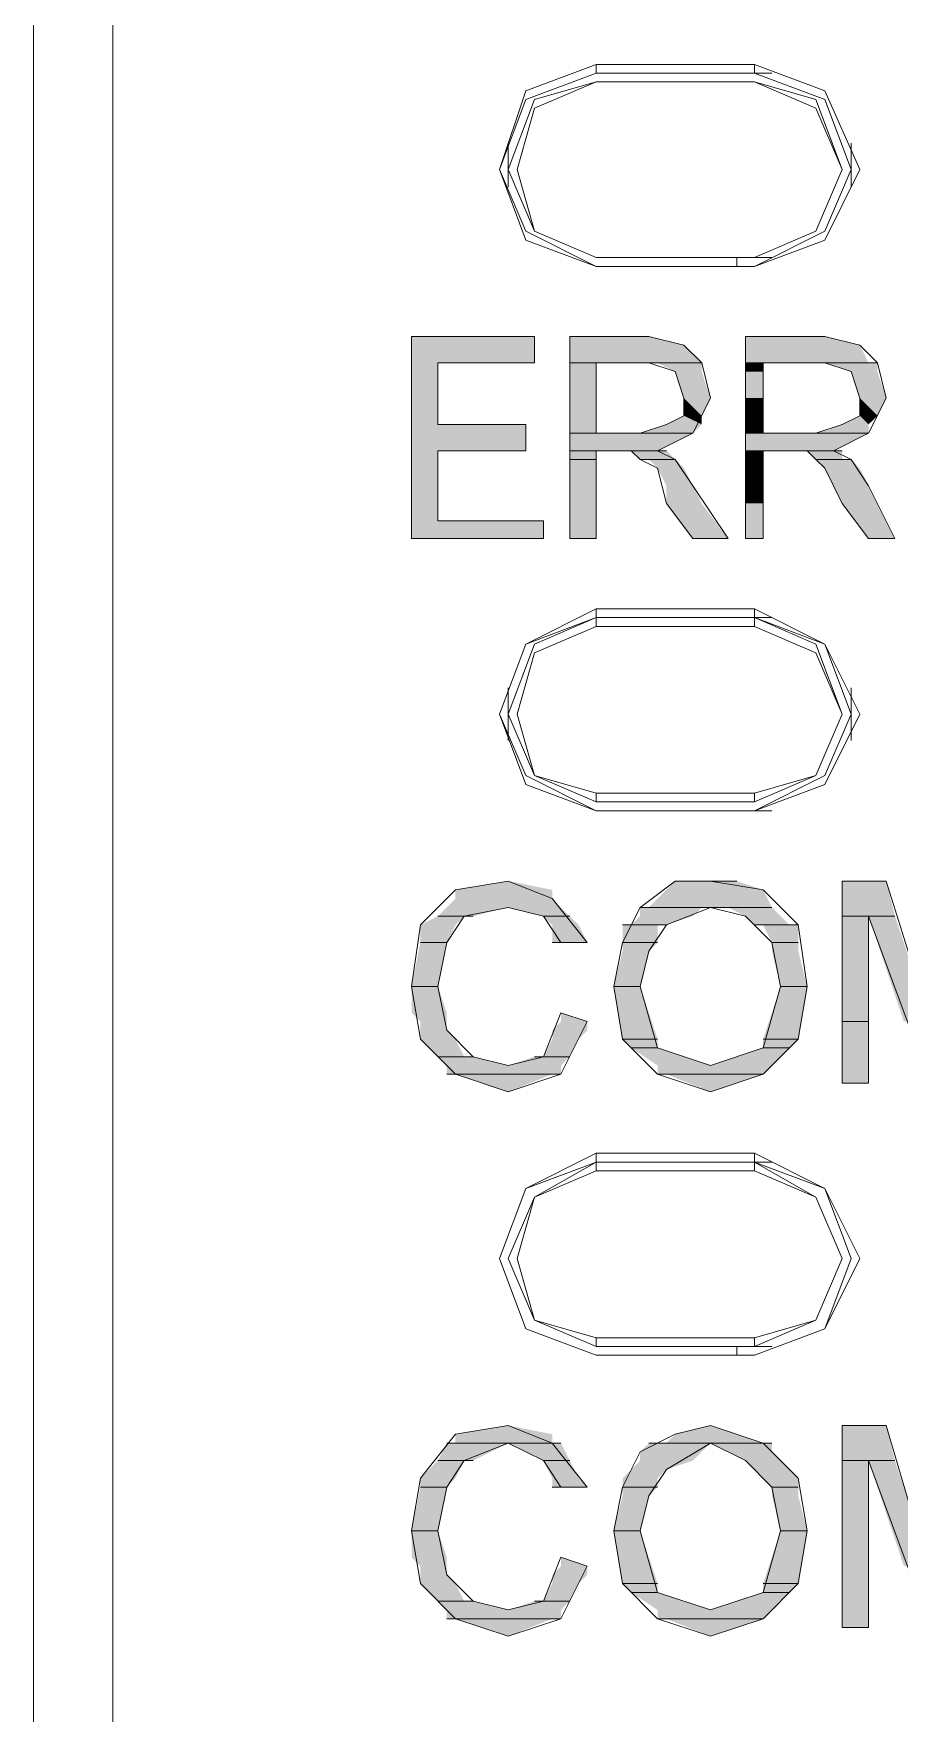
# Model space of a CAD drawing. Header units: millimetres. Extents: x -11 to 1219, y 0 to 1751.
# Drawn here: x 160.48 to 166.06, y 942.46 to 953.3 of the extents above; entities that cross this region are included whole.
import ezdxf

# ---------------------------------------------------------------- set-up
doc = ezdxf.new("R2010")
doc.units = ezdxf.units.MM
doc.header["$LTSCALE"] = 10
doc.layers.add('_MULTI_WIRE', color=9, linetype='CONTINUOUS')
doc.layers.add('PDF_Geometry', color=7, linetype='CONTINUOUS', true_color=0x151d1f)
doc.layers.add('PDF_Solid Fills', color=7, linetype='CONTINUOUS', true_color=0x070809)
doc.layers.get('_MULTI_WIRE').off()

# ---------------------------------------------------------------- blocks, each defined once
blk = doc.blocks.new('DVP-28SWS211R')
at = {"layer": 'PDF_Geometry', "color": 7, "lineweight": 9, "true_color": 0xffffff}
for p, q in [((0, 0), (0, -90.359)), ((-0.51, -0.453), (-0.51, -89.906)), ((2.663, -11.784), (3.116, -11.614)), ((3.116, -11.67), (2.663, -11.84)), ((3.116, -11.614), (3.116, -11.67)), ((3.116, -11.614), (4.136, -11.614)), ((4.136, -11.67), (3.116, -11.67)), ((4.022, -11.67), (4.022, -11.67)), ((4.249, -11.67), (4.022, -11.67)), ((4.136, -11.614), (4.136, -11.67)), ((4.589, -11.784), (4.136, -11.614)), ((4.136, -11.67), (4.589, -11.84)), ((2.493, -12.293), (2.663, -11.784)), ((2.719, -11.897), (3.116, -11.727)), ((3.116, -11.727), (2.719, -11.84)), ((3.116, -11.727), (3.116, -11.727)), ((3.116, -11.727), (4.136, -11.727)), ((4.136, -11.727), (3.116, -11.727)), ((4.136, -11.727), (4.136, -11.727)), ((4.136, -11.727), (4.532, -11.897)), ((4.532, -11.84), (4.136, -11.727)), ((4.815, -12.293), (4.589, -11.784)), ((2.663, -11.84), (2.493, -12.293)), ((2.719, -11.84), (2.549, -12.293)), ((2.606, -12.293), (2.719, -11.897)), ((4.702, -12.293), (4.532, -11.84)), ((4.532, -11.897), (4.702, -12.293)), ((4.589, -11.84), (4.759, -12.293)), ((2.549, -12.407), (2.549, -12.123)), ((4.759, -12.123), (4.759, -12.407)), ((2.663, -12.747), (2.493, -12.293)), ((2.493, -12.293), (2.663, -12.69)), ((2.549, -12.293), (2.719, -12.69)), ((2.719, -12.69), (2.606, -12.293)), ((4.702, -12.293), (4.532, -12.69)), ((4.532, -12.69), (4.702, -12.293)), ((4.759, -12.293), (4.589, -12.69)), ((4.589, -12.747), (4.815, -12.293)), ((2.663, -12.69), (3.116, -12.917)), ((3.116, -12.917), (2.663, -12.747)), ((3.116, -12.86), (2.719, -12.69)), ((2.719, -12.69), (3.116, -12.86)), ((4.589, -12.69), (4.136, -12.917)), ((4.532, -12.69), (4.136, -12.86)), ((4.136, -12.86), (4.532, -12.69)), ((4.136, -12.917), (4.589, -12.747)), ((3.116, -12.86), (3.116, -12.86)), ((4.136, -12.86), (3.116, -12.86)), ((3.116, -12.86), (4.136, -12.86)), ((4.022, -12.917), (4.022, -12.86)), ((4.249, -12.86), (4.022, -12.86)), ((4.136, -12.86), (4.136, -12.86)), ((3.116, -12.917), (3.116, -12.917)), ((4.136, -12.917), (3.116, -12.917)), ((3.116, -12.917), (4.136, -12.917)), ((4.136, -12.917), (4.136, -12.917)), ((1.926, -13.37), (2.719, -13.37)), ((2.719, -13.37), (1.926, -13.37)), ((2.719, -13.37), (1.926, -13.37)), ((1.926, -13.37), (1.926, -14.673)), ((2.719, -13.54), (2.719, -13.37)), ((2.946, -13.37), (3.456, -13.37)), ((3.456, -13.37), (2.946, -13.37)), ((3.456, -13.37), (2.946, -13.37)), ((2.946, -13.37), (2.946, -14.673)), ((3.682, -13.426), (3.456, -13.37)), ((3.796, -13.54), (3.682, -13.426)), ((4.079, -13.37), (4.589, -13.37)), ((4.589, -13.37), (4.079, -13.37)), ((4.589, -13.37), (4.079, -13.37)), ((4.079, -13.37), (4.079, -14.673)), ((4.815, -13.426), (4.589, -13.37)), ((4.929, -13.54), (4.815, -13.426)), ((2.096, -13.54), (2.719, -13.54)), ((2.719, -13.54), (2.096, -13.54)), ((2.096, -13.936), (2.096, -13.54)), ((2.096, -13.54), (2.719, -13.54)), ((2.946, -13.54), (3.116, -13.54)), ((3.116, -13.54), (2.946, -13.54)), ((2.946, -13.54), (3.116, -13.54)), ((3.116, -13.54), (2.946, -13.54)), ((3.116, -13.54), (3.456, -13.54)), ((3.456, -13.54), (3.116, -13.54)), ((3.116, -13.54), (3.456, -13.54)), ((3.116, -13.993), (3.116, -13.54)), ((3.456, -13.54), (3.796, -13.54)), ((3.796, -13.54), (3.456, -13.54)), ((3.456, -13.54), (3.796, -13.54)), ((3.796, -13.54), (3.456, -13.54)), ((3.456, -13.54), (3.626, -13.596)), ((3.852, -13.766), (3.796, -13.54)), ((4.079, -13.54), (4.192, -13.54)), ((4.192, -13.54), (4.079, -13.54)), ((4.079, -13.54), (4.192, -13.54)), ((4.192, -13.54), (4.079, -13.54)), ((4.192, -13.54), (4.589, -13.54)), ((4.589, -13.54), (4.192, -13.54)), ((4.192, -13.54), (4.589, -13.54)), ((4.192, -13.993), (4.192, -13.54)), ((4.589, -13.54), (4.929, -13.54)), ((4.929, -13.54), (4.589, -13.54)), ((4.589, -13.54), (4.929, -13.54)), ((4.929, -13.54), (4.589, -13.54)), ((4.589, -13.54), (4.759, -13.596)), ((4.985, -13.766), (4.929, -13.54)), ((3.626, -13.596), (3.682, -13.766)), ((4.759, -13.596), (4.815, -13.766)), ((3.682, -13.766), (3.682, -13.88)), ((3.739, -13.993), (3.852, -13.766)), ((4.815, -13.766), (4.815, -13.88)), ((4.872, -13.993), (4.985, -13.766)), ((2.096, -13.936), (2.663, -13.936)), ((2.663, -13.936), (2.096, -13.936)), ((2.663, -13.936), (2.096, -13.936)), ((2.663, -14.106), (2.663, -13.936)), ((3.569, -13.936), (3.399, -13.993)), ((3.682, -13.88), (3.569, -13.936)), ((4.702, -13.936), (4.532, -13.993)), ((4.815, -13.88), (4.702, -13.936)), ((2.946, -13.993), (3.739, -13.993)), ((3.739, -13.993), (2.946, -13.993)), ((2.946, -13.993), (3.739, -13.993)), ((3.739, -13.993), (2.946, -13.993)), ((3.116, -13.993), (3.399, -13.993)), ((3.399, -13.993), (3.116, -13.993)), ((3.399, -13.993), (3.116, -13.993)), ((3.512, -14.106), (3.739, -13.993)), ((4.079, -13.993), (4.872, -13.993)), ((4.872, -13.993), (4.079, -13.993)), ((4.079, -13.993), (4.872, -13.993)), ((4.872, -13.993), (4.079, -13.993)), ((4.192, -13.993), (4.532, -13.993)), ((4.532, -13.993), (4.192, -13.993)), ((4.532, -13.993), (4.192, -13.993)), ((4.645, -14.106), (4.872, -13.993)), ((2.096, -14.106), (2.663, -14.106)), ((2.663, -14.106), (2.096, -14.106)), ((2.096, -14.559), (2.096, -14.106)), ((2.096, -14.106), (2.663, -14.106)), ((2.946, -14.106), (3.569, -14.106)), ((3.569, -14.106), (2.946, -14.106)), ((2.946, -14.106), (3.569, -14.106)), ((3.569, -14.106), (2.946, -14.106)), ((2.946, -14.106), (3.116, -14.106)), ((3.116, -14.106), (2.946, -14.106)), ((2.946, -14.106), (3.116, -14.106)), ((3.116, -14.106), (2.946, -14.106)), ((2.946, -14.163), (3.116, -14.163)), ((3.116, -14.163), (2.946, -14.163)), ((2.946, -14.163), (3.116, -14.163)), ((3.116, -14.163), (2.946, -14.163)), ((3.116, -14.106), (3.286, -14.106)), ((3.286, -14.106), (3.116, -14.106)), ((3.116, -14.673), (3.116, -14.106)), ((3.116, -14.106), (3.286, -14.106)), ((3.286, -14.106), (3.569, -14.106)), ((3.569, -14.106), (3.286, -14.106)), ((3.286, -14.106), (3.569, -14.106)), ((3.569, -14.106), (3.286, -14.106)), ((3.286, -14.106), (3.342, -14.106)), ((3.342, -14.106), (3.399, -14.163)), ((3.399, -14.163), (3.626, -14.163)), ((3.626, -14.163), (3.399, -14.163)), ((3.399, -14.163), (3.626, -14.163)), ((3.626, -14.163), (3.399, -14.163)), ((3.399, -14.163), (3.512, -14.219)), ((3.626, -14.163), (3.512, -14.106)), ((3.739, -14.333), (3.626, -14.163)), ((4.079, -14.106), (4.645, -14.106)), ((4.645, -14.106), (4.079, -14.106)), ((4.079, -14.106), (4.645, -14.106)), ((4.645, -14.106), (4.079, -14.106)), ((4.079, -14.106), (4.192, -14.106)), ((4.192, -14.106), (4.079, -14.106)), ((4.079, -14.106), (4.192, -14.106)), ((4.192, -14.106), (4.079, -14.106)), ((4.079, -14.163), (4.192, -14.163)), ((4.192, -14.163), (4.079, -14.163)), ((4.079, -14.163), (4.192, -14.163)), ((4.192, -14.163), (4.079, -14.163)), ((4.192, -14.106), (4.362, -14.106)), ((4.362, -14.106), (4.192, -14.106)), ((4.192, -14.673), (4.192, -14.106)), ((4.192, -14.106), (4.362, -14.106)), ((4.362, -14.106), (4.702, -14.106)), ((4.702, -14.106), (4.362, -14.106)), ((4.362, -14.106), (4.702, -14.106)), ((4.702, -14.106), (4.362, -14.106)), ((4.362, -14.106), (4.475, -14.106)), ((4.475, -14.106), (4.532, -14.163)), ((4.532, -14.163), (4.759, -14.163)), ((4.759, -14.163), (4.532, -14.163)), ((4.532, -14.163), (4.759, -14.163)), ((4.759, -14.163), (4.532, -14.163)), ((4.532, -14.163), (4.589, -14.219)), ((4.759, -14.163), (4.645, -14.106)), ((4.872, -14.333), (4.759, -14.163)), ((3.512, -14.219), (3.569, -14.446)), ((4.589, -14.219), (4.702, -14.446)), ((3.966, -14.673), (3.739, -14.333)), ((5.042, -14.673), (4.872, -14.333)), ((3.569, -14.446), (3.739, -14.673)), ((4.702, -14.446), (4.872, -14.673)), ((2.096, -14.559), (2.776, -14.559)), ((2.776, -14.559), (2.096, -14.559)), ((2.776, -14.559), (2.096, -14.559)), ((2.776, -14.673), (2.776, -14.559)), ((1.926, -14.673), (2.776, -14.673)), ((2.776, -14.673), (1.926, -14.673)), ((1.926, -14.673), (2.776, -14.673)), ((2.946, -14.673), (3.116, -14.673)), ((3.116, -14.673), (2.946, -14.673)), ((2.946, -14.673), (3.116, -14.673)), ((3.739, -14.673), (3.966, -14.673)), ((3.966, -14.673), (3.739, -14.673)), ((3.739, -14.673), (3.966, -14.673)), ((4.079, -14.673), (4.192, -14.673)), ((4.192, -14.673), (4.079, -14.673)), ((4.079, -14.673), (4.192, -14.673)), ((4.872, -14.673), (5.042, -14.673)), ((5.042, -14.673), (4.872, -14.673)), ((4.872, -14.673), (5.042, -14.673)), ((2.663, -15.353), (3.116, -15.126)), ((3.116, -15.126), (3.116, -15.183)), ((3.116, -15.126), (4.136, -15.126)), ((4.136, -15.126), (4.136, -15.183)), ((4.589, -15.353), (4.136, -15.126)), ((2.663, -15.353), (3.116, -15.183)), ((3.116, -15.183), (2.719, -15.353)), ((3.116, -15.239), (2.719, -15.409)), ((3.116, -15.183), (3.116, -15.239)), ((4.136, -15.183), (3.116, -15.183)), ((3.116, -15.183), (4.136, -15.183)), ((4.136, -15.239), (3.116, -15.239)), ((4.022, -15.183), (4.022, -15.183)), ((4.249, -15.183), (4.022, -15.183)), ((4.136, -15.183), (4.136, -15.239)), ((4.136, -15.183), (4.532, -15.353)), ((4.136, -15.183), (4.589, -15.353)), ((4.532, -15.409), (4.136, -15.239)), ((2.493, -15.806), (2.663, -15.353)), ((2.493, -15.806), (2.663, -15.353)), ((2.719, -15.353), (2.549, -15.806)), ((4.532, -15.353), (4.702, -15.806)), ((4.589, -15.353), (4.759, -15.806)), ((4.815, -15.806), (4.589, -15.353)), ((2.719, -15.409), (2.606, -15.806)), ((4.702, -15.806), (4.532, -15.409)), ((2.549, -15.976), (2.549, -15.636)), ((4.759, -15.636), (4.759, -15.976)), ((2.663, -16.202), (2.493, -15.806)), ((2.663, -16.259), (2.493, -15.806)), ((2.549, -15.806), (2.719, -16.202)), ((2.606, -15.806), (2.719, -16.202)), ((4.702, -15.806), (4.532, -16.202)), ((4.532, -16.202), (4.702, -15.806)), ((4.759, -15.806), (4.589, -16.202)), ((4.589, -16.259), (4.815, -15.806)), ((3.116, -16.429), (2.663, -16.202)), ((2.719, -16.202), (3.116, -16.372)), ((2.719, -16.202), (3.116, -16.316)), ((4.532, -16.202), (4.136, -16.372)), ((4.589, -16.202), (4.136, -16.429)), ((4.136, -16.316), (4.532, -16.202)), ((3.116, -16.429), (2.663, -16.259)), ((3.116, -16.372), (3.116, -16.316)), ((3.116, -16.316), (4.136, -16.316)), ((4.136, -16.429), (4.589, -16.259)), ((4.136, -16.372), (4.136, -16.316)), ((4.136, -16.372), (3.116, -16.372)), ((3.116, -16.429), (3.116, -16.429)), ((4.136, -16.429), (3.116, -16.429)), ((3.116, -16.429), (4.136, -16.429)), ((4.022, -16.429), (4.022, -16.429)), ((4.249, -16.429), (4.022, -16.429)), ((4.136, -16.429), (4.136, -16.429)), ((2.549, -16.882), (2.209, -16.939)), ((2.833, -16.995), (2.549, -16.882)), ((3.626, -16.882), (3.399, -17.052)), ((3.852, -16.882), (3.626, -16.882)), ((3.626, -16.882), (4.022, -16.882)), ((3.852, -16.882), (3.626, -16.882)), ((4.022, -16.882), (3.852, -16.882)), ((4.192, -16.939), (3.852, -16.882)), ((4.702, -16.882), (4.985, -16.882)), ((4.985, -16.882), (4.702, -16.882)), ((4.985, -16.882), (4.702, -16.882)), ((4.702, -16.882), (4.702, -18.185)), ((5.269, -17.789), (4.985, -16.882)), ((2.209, -16.939), (1.983, -17.165)), ((3.059, -17.279), (2.833, -16.995)), ((4.419, -17.165), (4.192, -16.939)), ((2.096, -17.109), (2.266, -17.109)), ((2.266, -17.109), (2.096, -17.109)), ((2.096, -17.109), (2.323, -17.109)), ((2.266, -17.109), (2.096, -17.109)), ((2.153, -17.279), (2.266, -17.109)), ((2.266, -17.109), (2.549, -17.052)), ((2.323, -17.109), (2.266, -17.109)), ((2.549, -17.052), (2.776, -17.109)), ((2.776, -17.109), (2.946, -17.109)), ((2.946, -17.109), (2.776, -17.109)), ((2.776, -17.109), (2.946, -17.109)), ((2.946, -17.109), (2.776, -17.109)), ((2.776, -17.109), (2.889, -17.279)), ((3.399, -17.052), (3.286, -17.279)), ((3.456, -17.052), (3.399, -17.052)), ((3.399, -17.052), (3.796, -17.052)), ((3.796, -17.052), (3.456, -17.052)), ((3.456, -17.052), (3.852, -17.052)), ((3.796, -17.052), (3.456, -17.052)), ((3.569, -17.165), (3.852, -17.052)), ((3.852, -17.052), (3.796, -17.052)), ((3.852, -17.052), (4.249, -17.052)), ((4.249, -17.052), (3.852, -17.052)), ((3.852, -17.052), (4.249, -17.052)), ((4.249, -17.052), (3.852, -17.052)), ((3.852, -17.052), (4.079, -17.109)), ((4.079, -17.109), (4.249, -17.279)), ((4.702, -17.109), (4.872, -17.109)), ((4.872, -17.109), (4.702, -17.109)), ((4.702, -17.109), (4.872, -17.109)), ((4.872, -17.109), (4.702, -17.109)), ((4.872, -17.109), (5.042, -17.109)), ((5.042, -17.109), (4.872, -17.109)), ((4.872, -17.109), (5.042, -17.109)), ((5.042, -17.109), (4.872, -17.109)), ((4.872, -18.185), (4.872, -17.109)), ((4.872, -17.109), (5.269, -18.185)), ((1.983, -17.165), (1.926, -17.562)), ((3.342, -17.165), (3.286, -17.165)), ((3.286, -17.165), (3.512, -17.165)), ((3.512, -17.165), (3.342, -17.165)), ((3.342, -17.165), (3.569, -17.165)), ((3.512, -17.165), (3.342, -17.165)), ((3.456, -17.335), (3.569, -17.165)), ((3.569, -17.165), (3.512, -17.165)), ((4.136, -17.165), (4.419, -17.165)), ((4.419, -17.165), (4.136, -17.165)), ((4.136, -17.165), (4.419, -17.165)), ((4.419, -17.165), (4.136, -17.165)), ((4.475, -17.562), (4.419, -17.165)), ((1.983, -17.279), (2.153, -17.279)), ((2.153, -17.279), (1.983, -17.279)), ((1.983, -17.279), (2.153, -17.279)), ((2.153, -17.279), (1.983, -17.279)), ((1.983, -17.279), (2.153, -17.279)), ((2.153, -17.279), (1.983, -17.279)), ((1.983, -17.279), (2.153, -17.279)), ((2.153, -17.279), (1.983, -17.279)), ((2.096, -17.562), (2.153, -17.279)), ((2.833, -17.279), (2.889, -17.279)), ((2.889, -17.279), (2.833, -17.279)), ((2.833, -17.279), (3.059, -17.279)), ((2.889, -17.279), (2.833, -17.279)), ((3.059, -17.279), (2.889, -17.279)), ((2.889, -17.279), (2.889, -17.279)), ((2.889, -17.279), (2.889, -17.279)), ((2.889, -17.279), (3.059, -17.279)), ((3.286, -17.279), (3.229, -17.562)), ((3.286, -17.279), (3.512, -17.279)), ((3.512, -17.279), (3.286, -17.279)), ((3.286, -17.279), (3.512, -17.279)), ((3.512, -17.279), (3.286, -17.279)), ((3.399, -17.562), (3.456, -17.335)), ((4.249, -17.279), (4.419, -17.279)), ((4.419, -17.279), (4.249, -17.279)), ((4.249, -17.279), (4.419, -17.279)), ((4.419, -17.279), (4.249, -17.279)), ((4.249, -17.279), (4.305, -17.562)), ((1.926, -17.562), (2.096, -17.562)), ((2.096, -17.562), (1.926, -17.562)), ((1.926, -17.562), (2.096, -17.562)), ((2.096, -17.562), (1.926, -17.562)), ((1.926, -17.562), (1.983, -17.902)), ((2.153, -17.845), (2.096, -17.562)), ((3.229, -17.562), (3.399, -17.562)), ((3.399, -17.562), (3.229, -17.562)), ((3.229, -17.562), (3.399, -17.562)), ((3.399, -17.562), (3.229, -17.562)), ((3.229, -17.562), (3.399, -17.562)), ((3.399, -17.562), (3.229, -17.562)), ((3.229, -17.562), (3.399, -17.562)), ((3.399, -17.562), (3.229, -17.562)), ((3.229, -17.562), (3.399, -17.562)), ((3.399, -17.562), (3.229, -17.562)), ((3.229, -17.562), (3.399, -17.562)), ((3.399, -17.562), (3.229, -17.562)), ((3.229, -17.562), (3.286, -17.902)), ((3.512, -17.958), (3.399, -17.562)), ((4.305, -17.562), (4.192, -17.958)), ((4.305, -17.562), (4.475, -17.562)), ((4.475, -17.562), (4.305, -17.562)), ((4.305, -17.562), (4.475, -17.562)), ((4.475, -17.562), (4.305, -17.562)), ((4.305, -17.562), (4.475, -17.562)), ((4.475, -17.562), (4.305, -17.562)), ((4.305, -17.562), (4.475, -17.562)), ((4.475, -17.562), (4.305, -17.562)), ((4.305, -17.562), (4.475, -17.562)), ((4.475, -17.562), (4.305, -17.562)), ((4.305, -17.562), (4.475, -17.562)), ((4.475, -17.562), (4.305, -17.562)), ((4.419, -17.902), (4.475, -17.562)), ((2.889, -17.732), (2.776, -18.015)), ((3.059, -17.789), (2.889, -17.732)), ((2.323, -18.015), (2.153, -17.845)), ((2.889, -18.128), (3.059, -17.789)), ((4.702, -17.789), (4.872, -17.789)), ((4.872, -17.789), (4.702, -17.789)), ((4.702, -17.789), (4.872, -17.789)), ((4.872, -17.789), (4.702, -17.789)), ((1.983, -17.902), (2.209, -18.128)), ((3.286, -17.902), (3.512, -17.902)), ((3.512, -17.902), (3.286, -17.902)), ((3.286, -17.902), (3.512, -17.902)), ((3.512, -17.902), (3.286, -17.902)), ((3.286, -17.902), (3.512, -18.128)), ((3.342, -17.958), (3.512, -17.958)), ((3.512, -17.958), (3.342, -17.958)), ((3.342, -17.958), (3.512, -17.958)), ((3.512, -17.958), (3.342, -17.958)), ((3.852, -18.072), (3.512, -17.958)), ((4.192, -17.958), (3.852, -18.072)), ((4.192, -17.902), (4.419, -17.902)), ((4.419, -17.902), (4.192, -17.902)), ((4.192, -17.902), (4.419, -17.902)), ((4.419, -17.902), (4.192, -17.902)), ((4.192, -18.128), (4.419, -17.902)), ((4.192, -17.958), (4.362, -17.958)), ((4.362, -17.958), (4.192, -17.958)), ((4.192, -17.958), (4.362, -17.958)), ((4.362, -17.958), (4.192, -17.958)), ((2.096, -18.015), (2.323, -18.015)), ((2.323, -18.015), (2.096, -18.015)), ((2.096, -18.015), (2.323, -18.015)), ((2.323, -18.015), (2.096, -18.015)), ((2.549, -18.072), (2.323, -18.015)), ((2.776, -18.015), (2.549, -18.072)), ((2.776, -18.015), (2.719, -18.015)), ((2.719, -18.015), (2.946, -18.015)), ((2.946, -18.015), (2.776, -18.015)), ((2.776, -18.015), (2.946, -18.015)), ((2.946, -18.015), (2.776, -18.015)), ((2.153, -18.128), (2.833, -18.128)), ((2.833, -18.128), (2.153, -18.128)), ((2.153, -18.128), (2.889, -18.128)), ((2.833, -18.128), (2.153, -18.128)), ((2.209, -18.128), (2.549, -18.242)), ((2.549, -18.242), (2.889, -18.128)), ((2.889, -18.128), (2.833, -18.128)), ((3.512, -18.128), (4.192, -18.128)), ((4.192, -18.128), (3.512, -18.128)), ((3.512, -18.128), (4.192, -18.128)), ((4.192, -18.128), (3.512, -18.128)), ((3.512, -18.128), (3.852, -18.242)), ((3.852, -18.242), (4.192, -18.128)), ((4.702, -18.185), (4.872, -18.185)), ((4.872, -18.185), (4.702, -18.185)), ((4.702, -18.185), (4.872, -18.185)), ((2.663, -18.865), (3.116, -18.638)), ((2.663, -18.865), (3.116, -18.695)), ((3.116, -18.695), (2.719, -18.922)), ((3.116, -18.638), (3.116, -18.695)), ((3.116, -18.638), (4.136, -18.638)), ((3.116, -18.695), (3.116, -18.752)), ((4.136, -18.695), (3.116, -18.695)), ((3.116, -18.695), (4.136, -18.695)), ((4.022, -18.695), (4.022, -18.695)), ((4.249, -18.695), (4.022, -18.695)), ((4.136, -18.638), (4.136, -18.695)), ((4.589, -18.865), (4.136, -18.638)), ((4.136, -18.695), (4.136, -18.752)), ((4.136, -18.695), (4.532, -18.922)), ((4.136, -18.695), (4.589, -18.865)), ((3.116, -18.752), (2.719, -18.922)), ((4.136, -18.752), (3.116, -18.752)), ((4.532, -18.922), (4.136, -18.752)), ((2.493, -19.318), (2.663, -18.865)), ((2.493, -19.318), (2.663, -18.865)), ((2.719, -18.922), (2.549, -19.318)), ((2.719, -18.922), (2.606, -19.318)), ((4.532, -18.922), (4.702, -19.318)), ((4.702, -19.318), (4.532, -18.922)), ((4.589, -18.865), (4.759, -19.318)), ((4.815, -19.318), (4.589, -18.865)), ((2.663, -19.771), (2.493, -19.318)), ((2.663, -19.771), (2.493, -19.318)), ((2.549, -19.318), (2.719, -19.715)), ((2.606, -19.318), (2.719, -19.715)), ((4.702, -19.318), (4.532, -19.715)), ((4.532, -19.715), (4.702, -19.318)), ((4.759, -19.318), (4.589, -19.771)), ((4.589, -19.771), (4.815, -19.318)), ((2.719, -19.715), (3.116, -19.885)), ((2.719, -19.715), (3.116, -19.828)), ((4.532, -19.715), (4.136, -19.885)), ((4.136, -19.828), (4.532, -19.715)), ((3.116, -19.941), (2.663, -19.771)), ((3.116, -19.941), (2.663, -19.771)), ((3.116, -19.885), (3.116, -19.828)), ((3.116, -19.828), (4.136, -19.828)), ((4.589, -19.771), (4.136, -19.941)), ((4.136, -19.941), (4.589, -19.771)), ((4.136, -19.885), (4.136, -19.828)), ((4.136, -19.885), (3.116, -19.885)), ((4.022, -19.941), (4.022, -19.885)), ((4.022, -19.885), (4.249, -19.885)), ((3.116, -19.941), (3.116, -19.941)), ((4.136, -19.941), (3.116, -19.941)), ((3.116, -19.941), (4.136, -19.941)), ((4.136, -19.941), (4.136, -19.941)), ((2.209, -20.451), (1.983, -20.734)), ((2.549, -20.394), (2.209, -20.451)), ((2.833, -20.508), (2.549, -20.394)), ((3.626, -20.451), (3.399, -20.564)), ((3.852, -20.394), (3.626, -20.451)), ((4.192, -20.508), (3.852, -20.394)), ((4.702, -20.394), (4.985, -20.394)), ((4.985, -20.394), (4.702, -20.394)), ((4.985, -20.394), (4.702, -20.394)), ((4.702, -20.394), (4.702, -21.697)), ((5.269, -21.358), (4.985, -20.394)), ((2.209, -20.508), (2.153, -20.508)), ((2.153, -20.508), (2.889, -20.508)), ((2.889, -20.508), (2.209, -20.508)), ((2.209, -20.508), (2.889, -20.508)), ((2.889, -20.508), (2.209, -20.508)), ((2.266, -20.621), (2.549, -20.508)), ((2.549, -20.508), (2.776, -20.621)), ((3.059, -20.791), (2.833, -20.508)), ((3.399, -20.564), (3.286, -20.791)), ((3.569, -20.508), (3.456, -20.508)), ((3.456, -20.508), (4.249, -20.508)), ((4.249, -20.508), (3.569, -20.508)), ((3.569, -20.508), (4.249, -20.508)), ((4.249, -20.508), (3.569, -20.508)), ((3.569, -20.678), (3.852, -20.508)), ((3.852, -20.508), (4.079, -20.621)), ((4.419, -20.734), (4.192, -20.508)), ((2.096, -20.621), (2.266, -20.621)), ((2.266, -20.621), (2.096, -20.621)), ((2.096, -20.621), (2.323, -20.621)), ((2.266, -20.621), (2.096, -20.621)), ((2.153, -20.791), (2.266, -20.621)), ((2.323, -20.621), (2.266, -20.621)), ((2.776, -20.621), (2.946, -20.621)), ((2.946, -20.621), (2.776, -20.621)), ((2.776, -20.621), (2.946, -20.621)), ((2.946, -20.621), (2.776, -20.621)), ((2.776, -20.621), (2.889, -20.791)), ((3.456, -20.848), (3.569, -20.678)), ((4.079, -20.621), (4.249, -20.791)), ((4.702, -20.621), (4.872, -20.621)), ((4.872, -20.621), (4.702, -20.621)), ((4.702, -20.621), (4.872, -20.621)), ((4.872, -20.621), (4.702, -20.621)), ((4.872, -20.621), (5.042, -20.621)), ((5.042, -20.621), (4.872, -20.621)), ((4.872, -20.621), (5.042, -20.621)), ((5.042, -20.621), (4.872, -20.621)), ((4.872, -21.697), (4.872, -20.621)), ((4.872, -20.621), (5.269, -21.697)), ((1.983, -20.734), (1.926, -21.074)), ((1.983, -20.791), (2.153, -20.791)), ((2.153, -20.791), (1.983, -20.791)), ((1.983, -20.791), (2.153, -20.791)), ((2.153, -20.791), (1.983, -20.791)), ((1.983, -20.791), (2.153, -20.791)), ((2.153, -20.791), (1.983, -20.791)), ((1.983, -20.791), (2.153, -20.791)), ((2.153, -20.791), (1.983, -20.791)), ((2.096, -21.074), (2.153, -20.791)), ((2.833, -20.791), (2.889, -20.791)), ((2.889, -20.791), (2.833, -20.791)), ((2.833, -20.791), (3.059, -20.791)), ((2.889, -20.791), (2.833, -20.791)), ((3.059, -20.791), (2.889, -20.791)), ((2.889, -20.791), (2.889, -20.791)), ((2.889, -20.791), (2.889, -20.791)), ((2.889, -20.791), (3.059, -20.791)), ((3.286, -20.791), (3.229, -21.074)), ((3.286, -20.791), (3.512, -20.791)), ((3.512, -20.791), (3.286, -20.791)), ((3.286, -20.791), (3.512, -20.791)), ((3.512, -20.791), (3.286, -20.791)), ((4.249, -20.791), (4.419, -20.791)), ((4.419, -20.791), (4.249, -20.791)), ((4.249, -20.791), (4.419, -20.791)), ((4.419, -20.791), (4.249, -20.791)), ((4.249, -20.791), (4.305, -21.074)), ((4.475, -21.074), (4.419, -20.734)), ((3.399, -21.074), (3.456, -20.848)), ((1.926, -21.074), (2.096, -21.074)), ((2.096, -21.074), (1.926, -21.074)), ((1.926, -21.074), (2.096, -21.074)), ((2.096, -21.074), (1.926, -21.074)), ((1.926, -21.074), (1.983, -21.414)), ((2.153, -21.358), (2.096, -21.074)), ((3.229, -21.074), (3.399, -21.074)), ((3.399, -21.074), (3.229, -21.074)), ((3.229, -21.074), (3.399, -21.074)), ((3.399, -21.074), (3.229, -21.074)), ((3.229, -21.074), (3.399, -21.074)), ((3.399, -21.074), (3.229, -21.074)), ((3.229, -21.074), (3.399, -21.074)), ((3.399, -21.074), (3.229, -21.074)), ((3.229, -21.074), (3.399, -21.074)), ((3.399, -21.074), (3.229, -21.074)), ((3.229, -21.074), (3.399, -21.074)), ((3.399, -21.074), (3.229, -21.074)), ((3.229, -21.074), (3.286, -21.414)), ((3.512, -21.471), (3.399, -21.074)), ((4.305, -21.074), (4.192, -21.471)), ((4.305, -21.074), (4.475, -21.074)), ((4.475, -21.074), (4.305, -21.074)), ((4.305, -21.074), (4.475, -21.074)), ((4.475, -21.074), (4.305, -21.074)), ((4.305, -21.074), (4.475, -21.074)), ((4.475, -21.074), (4.305, -21.074)), ((4.305, -21.074), (4.475, -21.074)), ((4.475, -21.074), (4.305, -21.074)), ((4.305, -21.074), (4.475, -21.074)), ((4.475, -21.074), (4.305, -21.074)), ((4.305, -21.074), (4.475, -21.074)), ((4.475, -21.074), (4.305, -21.074)), ((4.419, -21.414), (4.475, -21.074)), ((2.889, -21.244), (2.776, -21.528)), ((3.059, -21.301), (2.889, -21.244)), ((2.889, -21.641), (3.059, -21.301)), ((1.983, -21.414), (2.209, -21.641)), ((2.323, -21.528), (2.153, -21.358)), ((3.286, -21.414), (3.512, -21.414)), ((3.512, -21.414), (3.286, -21.414)), ((3.286, -21.414), (3.512, -21.414)), ((3.512, -21.414), (3.286, -21.414)), ((3.286, -21.414), (3.512, -21.641)), ((4.192, -21.414), (4.419, -21.414)), ((4.419, -21.414), (4.192, -21.414)), ((4.192, -21.414), (4.419, -21.414)), ((4.419, -21.414), (4.192, -21.414)), ((4.192, -21.641), (4.419, -21.414)), ((2.096, -21.528), (2.323, -21.528)), ((2.323, -21.528), (2.096, -21.528)), ((2.096, -21.528), (2.323, -21.528)), ((2.323, -21.528), (2.096, -21.528)), ((2.549, -21.584), (2.323, -21.528)), ((2.776, -21.528), (2.549, -21.584)), ((2.776, -21.528), (2.719, -21.528)), ((2.719, -21.528), (2.946, -21.528)), ((2.946, -21.528), (2.776, -21.528)), ((2.776, -21.528), (2.946, -21.528)), ((2.946, -21.528), (2.776, -21.528)), ((3.342, -21.471), (3.512, -21.471)), ((3.512, -21.471), (3.342, -21.471)), ((3.342, -21.471), (3.512, -21.471)), ((3.512, -21.471), (3.342, -21.471)), ((3.852, -21.584), (3.512, -21.471)), ((4.192, -21.471), (3.852, -21.584)), ((4.192, -21.471), (4.362, -21.471)), ((4.362, -21.471), (4.192, -21.471)), ((4.192, -21.471), (4.362, -21.471)), ((4.362, -21.471), (4.192, -21.471)), ((2.153, -21.641), (2.833, -21.641)), ((2.833, -21.641), (2.153, -21.641)), ((2.153, -21.641), (2.889, -21.641)), ((2.833, -21.641), (2.153, -21.641)), ((2.209, -21.641), (2.549, -21.754)), ((2.549, -21.754), (2.889, -21.641)), ((2.889, -21.641), (2.833, -21.641)), ((3.512, -21.641), (4.192, -21.641)), ((4.192, -21.641), (3.512, -21.641)), ((3.512, -21.641), (4.192, -21.641)), ((4.192, -21.641), (3.512, -21.641)), ((3.512, -21.641), (3.852, -21.754)), ((3.852, -21.754), (4.192, -21.641)), ((4.702, -21.697), (4.872, -21.697)), ((4.872, -21.697), (4.702, -21.697)), ((4.702, -21.697), (4.872, -21.697))]:
    blk.add_line(p, q, dxfattribs=at)
at = {"layer": 'PDF_Solid Fills', "color": 7, "lineweight": 9, "true_color": 0xffffff, "transparency": 33554559}
for points in [[(1.926, -13.37), (1.926, -13.54), (2.719, -13.54)], [(1.926, -13.37), (2.719, -13.37), (2.719, -13.54)], [(2.946, -13.37), (2.946, -13.426), (3.682, -13.426)], [(2.946, -13.37), (3.456, -13.37), (3.682, -13.426)], [(2.946, -13.426), (2.946, -13.54), (3.796, -13.54)], [(2.946, -13.426), (3.682, -13.426), (3.796, -13.54)], [(4.079, -13.37), (4.079, -13.426), (4.815, -13.426)], [(4.079, -13.37), (4.589, -13.37), (4.815, -13.426)], [(4.079, -13.426), (4.079, -13.54), (4.872, -13.54)], [(4.079, -13.426), (4.815, -13.426), (4.872, -13.54)], [(1.926, -13.54), (1.926, -13.936), (2.096, -13.936)], [(1.926, -13.54), (2.096, -13.54), (2.096, -13.936)], [(2.946, -13.54), (2.946, -13.596), (3.116, -13.596)], [(2.946, -13.54), (3.116, -13.54), (3.116, -13.596)], [(3.512, -13.54), (3.626, -13.596), (3.796, -13.596)], [(3.512, -13.54), (3.796, -13.54), (3.796, -13.596)], [(4.079, -13.54), (4.079, -13.596), (4.192, -13.596)], [(4.079, -13.54), (4.192, -13.54), (4.192, -13.596)], [(4.589, -13.54), (4.759, -13.596), (4.929, -13.596)], [(4.589, -13.54), (4.929, -13.54), (4.929, -13.596)], [(2.946, -13.596), (2.946, -13.766), (3.116, -13.766)], [(2.946, -13.596), (3.116, -13.596), (3.116, -13.766)], [(3.626, -13.596), (3.682, -13.766), (3.852, -13.766)], [(3.626, -13.596), (3.796, -13.596), (3.852, -13.766)], [(4.079, -13.596), (4.079, -13.766), (4.192, -13.766)], [(4.079, -13.596), (4.192, -13.596), (4.192, -13.766)], [(4.759, -13.596), (4.815, -13.766), (4.985, -13.766)], [(4.759, -13.596), (4.929, -13.596), (4.985, -13.766)], [(2.946, -13.766), (2.946, -13.88), (3.116, -13.88)], [(2.946, -13.766), (3.116, -13.766), (3.116, -13.88)], [(3.682, -13.766), (3.682, -13.88), (3.796, -13.88)], [(3.682, -13.766), (3.852, -13.766), (3.796, -13.88)], [(4.079, -13.766), (4.079, -13.88), (4.192, -13.88)], [(4.079, -13.766), (4.192, -13.766), (4.192, -13.88)], [(4.815, -13.766), (4.815, -13.88), (4.929, -13.88)], [(4.815, -13.766), (4.985, -13.766), (4.929, -13.88)], [(1.926, -13.936), (1.926, -14.106), (2.663, -14.106)], [(1.926, -13.936), (2.663, -13.936), (2.663, -14.106)], [(2.946, -13.88), (2.946, -13.936), (3.116, -13.936)], [(2.946, -13.88), (3.116, -13.88), (3.116, -13.936)], [(2.946, -13.936), (2.946, -13.993), (3.116, -13.993)], [(2.946, -13.936), (3.116, -13.936), (3.116, -13.993)], [(3.569, -13.936), (3.399, -13.993), (3.739, -13.993)], [(3.682, -13.88), (3.569, -13.936), (3.796, -13.936)], [(3.569, -13.936), (3.796, -13.936), (3.739, -13.993)], [(3.682, -13.88), (3.796, -13.88), (3.796, -13.936)], [(4.079, -13.88), (4.079, -13.936), (4.192, -13.936)], [(4.079, -13.88), (4.192, -13.88), (4.192, -13.936)], [(4.079, -13.936), (4.079, -13.993), (4.192, -13.993)], [(4.079, -13.936), (4.192, -13.936), (4.192, -13.993)], [(4.702, -13.936), (4.532, -13.993), (4.872, -13.993)], [(4.815, -13.88), (4.702, -13.936), (4.872, -13.936)], [(4.702, -13.936), (4.872, -13.936), (4.872, -13.993)], [(4.815, -13.88), (4.929, -13.88), (4.872, -13.936)], [(2.946, -13.993), (2.946, -14.106), (3.512, -14.106)], [(2.946, -13.993), (3.739, -13.993), (3.512, -14.106)], [(4.079, -13.993), (4.079, -14.106), (4.645, -14.106)], [(4.079, -13.993), (4.872, -13.993), (4.645, -14.106)], [(1.926, -14.106), (1.926, -14.559), (2.096, -14.559)], [(1.926, -14.106), (2.096, -14.106), (2.096, -14.559)], [(2.946, -14.106), (2.946, -14.163), (3.116, -14.163)], [(2.946, -14.106), (3.116, -14.106), (3.116, -14.163)], [(2.946, -14.163), (2.946, -14.219), (3.116, -14.219)], [(2.946, -14.163), (3.116, -14.163), (3.116, -14.219)], [(3.342, -14.106), (3.399, -14.163), (3.626, -14.163)], [(3.342, -14.106), (3.569, -14.106), (3.626, -14.163)], [(3.456, -14.163), (3.512, -14.219), (3.682, -14.219)], [(3.456, -14.163), (3.626, -14.163), (3.682, -14.219)], [(4.079, -14.106), (4.079, -14.163), (4.192, -14.163)], [(4.079, -14.106), (4.192, -14.106), (4.192, -14.163)], [(4.079, -14.163), (4.079, -14.219), (4.192, -14.219)], [(4.079, -14.163), (4.192, -14.163), (4.192, -14.219)], [(4.475, -14.106), (4.532, -14.163), (4.702, -14.163)], [(4.475, -14.106), (4.702, -14.106), (4.702, -14.163)], [(4.532, -14.163), (4.589, -14.219), (4.815, -14.219)], [(4.532, -14.163), (4.759, -14.163), (4.815, -14.219)], [(2.946, -14.22), (2.946, -14.333), (3.116, -14.333)], [(2.946, -14.22), (3.116, -14.22), (3.116, -14.333)], [(3.512, -14.22), (3.569, -14.333), (3.739, -14.333)], [(3.512, -14.22), (3.682, -14.22), (3.739, -14.333)], [(4.079, -14.22), (4.079, -14.333), (4.192, -14.333)], [(4.079, -14.22), (4.192, -14.22), (4.192, -14.333)], [(4.589, -14.22), (4.645, -14.333), (4.872, -14.333)], [(4.589, -14.22), (4.815, -14.22), (4.872, -14.333)], [(2.946, -14.333), (2.946, -14.446), (3.116, -14.446)], [(2.946, -14.333), (3.116, -14.333), (3.116, -14.446)], [(3.569, -14.333), (3.569, -14.446), (3.796, -14.446)], [(3.569, -14.333), (3.739, -14.333), (3.796, -14.446)], [(4.079, -14.333), (4.079, -14.446), (4.192, -14.446)], [(4.079, -14.333), (4.192, -14.333), (4.192, -14.446)], [(4.645, -14.333), (4.702, -14.446), (4.929, -14.446)], [(4.645, -14.333), (4.872, -14.333), (4.929, -14.446)], [(2.946, -14.446), (2.946, -14.673), (3.116, -14.673)], [(2.946, -14.446), (3.116, -14.446), (3.116, -14.673)], [(3.569, -14.446), (3.739, -14.673), (3.966, -14.673)], [(3.569, -14.446), (3.796, -14.446), (3.966, -14.673)], [(4.079, -14.446), (4.079, -14.673), (4.192, -14.673)], [(4.079, -14.446), (4.192, -14.446), (4.192, -14.673)], [(4.702, -14.446), (4.872, -14.673), (5.042, -14.673)], [(4.702, -14.446), (4.929, -14.446), (5.042, -14.673)], [(1.926, -14.559), (1.926, -14.673), (2.776, -14.673)], [(1.926, -14.559), (2.776, -14.559), (2.776, -14.673)], [(2.549, -16.882), (2.209, -16.939), (2.833, -16.939)], [(3.626, -16.882), (3.569, -16.939), (4.192, -16.939)], [(3.626, -16.882), (4.022, -16.882), (4.192, -16.939)], [(4.702, -16.882), (4.702, -17.109), (5.042, -17.109)], [(4.702, -16.882), (4.985, -16.882), (5.042, -17.109)], [(2.209, -16.995), (2.153, -17.052), (2.889, -17.052)], [(2.209, -16.939), (2.209, -16.995), (2.833, -16.995)], [(2.209, -16.939), (2.833, -16.939), (2.833, -16.995)], [(2.209, -16.995), (2.833, -16.995), (2.889, -17.052)], [(3.569, -16.939), (3.456, -17.052), (4.249, -17.052)], [(3.569, -16.939), (4.192, -16.939), (4.249, -17.052)], [(2.096, -17.109), (1.983, -17.165), (2.209, -17.165)], [(2.153, -17.052), (2.096, -17.109), (2.323, -17.109)], [(2.096, -17.109), (2.266, -17.109), (2.209, -17.165)], [(2.153, -17.052), (2.549, -17.052), (2.323, -17.109)], [(2.549, -17.052), (2.776, -17.109), (2.946, -17.109)], [(2.549, -17.052), (2.889, -17.052), (2.946, -17.109)], [(2.776, -17.109), (2.833, -17.165), (3.003, -17.165)], [(2.776, -17.109), (2.946, -17.109), (3.003, -17.165)], [(3.399, -17.109), (3.342, -17.165), (3.569, -17.165)], [(3.399, -17.052), (3.399, -17.109), (3.739, -17.109)], [(3.399, -17.052), (3.796, -17.052), (3.739, -17.109)], [(3.399, -17.109), (3.739, -17.109), (3.569, -17.165)], [(3.966, -17.052), (4.079, -17.109), (4.305, -17.109)], [(3.966, -17.052), (4.249, -17.052), (4.305, -17.109)], [(4.079, -17.109), (4.136, -17.165), (4.362, -17.165)], [(4.079, -17.109), (4.305, -17.109), (4.362, -17.165)], [(4.702, -17.109), (4.702, -17.788), (4.872, -17.788)], [(4.702, -17.109), (4.872, -17.109), (4.872, -17.788)], [(4.872, -17.109), (5.099, -17.788), (5.269, -17.788)], [(4.872, -17.109), (5.042, -17.109), (5.269, -17.788)], [(1.983, -17.165), (1.983, -17.279), (2.153, -17.279)], [(1.983, -17.165), (2.209, -17.165), (2.153, -17.279)], [(2.833, -17.165), (2.833, -17.279), (3.059, -17.279)], [(2.833, -17.165), (3.003, -17.165), (3.059, -17.279)], [(3.286, -17.165), (3.286, -17.279), (3.512, -17.279)], [(3.286, -17.165), (3.512, -17.165), (3.512, -17.279)], [(4.192, -17.165), (4.249, -17.279), (4.419, -17.279)], [(4.192, -17.165), (4.419, -17.165), (4.419, -17.279)], [(1.983, -17.279), (1.926, -17.562), (2.096, -17.562)], [(1.983, -17.279), (2.153, -17.279), (2.096, -17.562)], [(3.286, -17.335), (3.229, -17.562), (3.399, -17.562)], [(3.286, -17.279), (3.286, -17.335), (3.456, -17.335)], [(3.286, -17.279), (3.512, -17.279), (3.456, -17.335)], [(3.286, -17.335), (3.456, -17.335), (3.399, -17.562)], [(4.249, -17.279), (4.249, -17.335), (4.419, -17.335)], [(4.249, -17.279), (4.419, -17.279), (4.419, -17.335)], [(4.249, -17.335), (4.305, -17.562), (4.475, -17.562)], [(4.249, -17.335), (4.419, -17.335), (4.475, -17.562)], [(1.926, -17.562), (1.926, -17.732), (2.153, -17.732)], [(1.926, -17.562), (2.096, -17.562), (2.153, -17.732)], [(3.229, -17.562), (3.286, -17.902), (3.512, -17.902)], [(3.229, -17.562), (3.399, -17.562), (3.512, -17.902)], [(4.305, -17.562), (4.192, -17.902), (4.419, -17.902)], [(4.305, -17.562), (4.475, -17.562), (4.419, -17.902)], [(1.926, -17.732), (1.983, -17.789), (2.153, -17.789)], [(1.926, -17.732), (2.153, -17.732), (2.153, -17.789)], [(2.889, -17.732), (2.889, -17.789), (3.059, -17.789)], [(1.983, -17.789), (1.983, -17.845), (2.153, -17.845)], [(1.983, -17.789), (2.153, -17.789), (2.153, -17.845)], [(1.983, -17.845), (1.983, -17.902), (2.209, -17.902)], [(1.983, -17.845), (2.153, -17.845), (2.209, -17.902)], [(2.889, -17.789), (2.833, -17.845), (3.059, -17.845)], [(2.833, -17.845), (2.833, -17.902), (3.003, -17.902)], [(2.833, -17.845), (3.059, -17.845), (3.003, -17.902)], [(2.889, -17.789), (3.059, -17.789), (3.059, -17.845)], [(4.702, -17.789), (4.702, -17.902), (4.872, -17.902)], [(4.702, -17.789), (4.872, -17.789), (4.872, -17.902)], [(1.983, -17.902), (2.096, -18.015), (2.266, -18.015)], [(1.983, -17.902), (2.209, -17.902), (2.266, -18.015)], [(2.833, -17.902), (2.776, -18.015), (2.946, -18.015)], [(2.833, -17.902), (3.003, -17.902), (2.946, -18.015)], [(3.286, -17.902), (3.342, -17.958), (3.512, -17.958)], [(3.286, -17.902), (3.512, -17.902), (3.512, -17.958)], [(3.342, -17.958), (3.512, -18.072), (3.852, -18.072)], [(3.342, -17.958), (3.512, -17.958), (3.852, -18.072)], [(4.192, -17.958), (3.852, -18.072), (4.249, -18.072)], [(4.192, -17.902), (4.192, -17.958), (4.362, -17.958)], [(4.192, -17.902), (4.419, -17.902), (4.362, -17.958)], [(4.192, -17.958), (4.362, -17.958), (4.249, -18.072)], [(4.702, -17.902), (4.702, -18.015), (4.872, -18.015)], [(4.702, -17.902), (4.872, -17.902), (4.872, -18.015)], [(2.096, -18.015), (2.153, -18.072), (2.549, -18.072)], [(2.096, -18.015), (2.323, -18.015), (2.549, -18.072)], [(2.153, -18.072), (2.153, -18.128), (2.889, -18.128)], [(2.153, -18.072), (2.889, -18.072), (2.889, -18.128)], [(2.719, -18.015), (2.549, -18.072), (2.889, -18.072)], [(2.719, -18.015), (2.946, -18.015), (2.889, -18.072)], [(3.512, -18.072), (3.512, -18.128), (4.192, -18.128)], [(3.512, -18.072), (4.249, -18.072), (4.192, -18.128)], [(4.702, -18.015), (4.702, -18.185), (4.872, -18.185)], [(4.702, -18.015), (4.872, -18.015), (4.872, -18.185)], [(2.209, -18.128), (2.833, -18.128), (2.549, -18.242)], [(3.569, -18.128), (4.192, -18.128), (3.852, -18.242)], [(2.549, -20.394), (2.209, -20.451), (2.833, -20.451)], [(2.209, -20.451), (2.209, -20.508), (2.833, -20.508)], [(2.209, -20.451), (2.833, -20.451), (2.833, -20.508)], [(3.626, -20.451), (3.569, -20.508), (4.192, -20.508)], [(3.852, -20.394), (3.626, -20.451), (4.022, -20.451)], [(3.626, -20.451), (4.022, -20.451), (4.192, -20.508)], [(4.702, -20.394), (4.702, -20.621), (5.042, -20.621)], [(4.702, -20.394), (4.985, -20.394), (5.042, -20.621)], [(2.153, -20.508), (2.096, -20.621), (2.323, -20.621)], [(2.153, -20.508), (2.549, -20.508), (2.323, -20.621)], [(2.549, -20.508), (2.776, -20.621), (2.946, -20.621)], [(2.549, -20.508), (2.889, -20.508), (2.946, -20.621)], [(3.456, -20.508), (3.399, -20.564), (3.796, -20.564)], [(3.399, -20.564), (3.399, -20.621), (3.739, -20.621)], [(3.399, -20.564), (3.796, -20.564), (3.739, -20.621)], [(3.456, -20.508), (3.852, -20.508), (3.796, -20.564)], [(3.852, -20.508), (3.966, -20.564), (4.249, -20.564)], [(3.852, -20.508), (4.249, -20.508), (4.249, -20.564)], [(3.966, -20.564), (4.079, -20.621), (4.305, -20.621)], [(3.966, -20.564), (4.249, -20.564), (4.305, -20.621)], [(2.096, -20.621), (1.983, -20.734), (2.209, -20.734)], [(2.096, -20.621), (2.266, -20.621), (2.209, -20.734)], [(2.776, -20.621), (2.833, -20.734), (3.003, -20.734)], [(2.776, -20.621), (2.946, -20.621), (3.003, -20.734)], [(3.342, -20.678), (3.286, -20.734), (3.512, -20.734)], [(3.399, -20.621), (3.342, -20.678), (3.569, -20.678)], [(3.342, -20.678), (3.569, -20.678), (3.512, -20.734)], [(3.399, -20.621), (3.739, -20.621), (3.569, -20.678)], [(4.079, -20.621), (4.136, -20.678), (4.362, -20.678)], [(4.079, -20.621), (4.305, -20.621), (4.362, -20.678)], [(4.136, -20.678), (4.192, -20.734), (4.419, -20.734)], [(4.136, -20.678), (4.362, -20.678), (4.419, -20.734)], [(4.702, -20.621), (4.702, -21.301), (4.872, -21.301)], [(4.702, -20.621), (4.872, -20.621), (4.872, -21.301)], [(4.872, -20.621), (5.099, -21.301), (5.269, -21.301)], [(4.872, -20.621), (5.042, -20.621), (5.269, -21.301)], [(1.983, -20.791), (1.926, -21.074), (2.096, -21.074)], [(1.983, -20.734), (1.983, -20.791), (2.153, -20.791)], [(1.983, -20.734), (2.209, -20.734), (2.153, -20.791)], [(1.983, -20.791), (2.153, -20.791), (2.096, -21.074)], [(2.833, -20.734), (2.833, -20.791), (3.059, -20.791)], [(2.833, -20.734), (3.003, -20.734), (3.059, -20.791)], [(3.286, -20.734), (3.286, -20.791), (3.512, -20.791)], [(3.286, -20.734), (3.512, -20.734), (3.512, -20.791)], [(3.286, -20.791), (3.286, -20.848), (3.456, -20.848)], [(3.286, -20.791), (3.512, -20.791), (3.456, -20.848)], [(4.192, -20.734), (4.249, -20.791), (4.419, -20.791)], [(4.192, -20.734), (4.419, -20.734), (4.419, -20.791)], [(4.249, -20.791), (4.249, -20.848), (4.419, -20.848)], [(4.249, -20.791), (4.419, -20.791), (4.419, -20.848)], [(3.286, -20.848), (3.229, -21.074), (3.399, -21.074)], [(3.286, -20.848), (3.456, -20.848), (3.399, -21.074)], [(4.249, -20.848), (4.305, -21.074), (4.475, -21.074)], [(4.249, -20.848), (4.419, -20.848), (4.475, -21.074)], [(1.926, -21.074), (1.926, -21.244), (2.153, -21.244)], [(1.926, -21.074), (2.096, -21.074), (2.153, -21.244)], [(3.229, -21.074), (3.286, -21.414), (3.512, -21.414)], [(3.229, -21.074), (3.399, -21.074), (3.512, -21.414)], [(4.305, -21.074), (4.192, -21.414), (4.419, -21.414)], [(4.305, -21.074), (4.475, -21.074), (4.419, -21.414)], [(1.926, -21.244), (1.983, -21.301), (2.153, -21.301)], [(1.926, -21.244), (2.153, -21.244), (2.153, -21.301)], [(1.983, -21.301), (1.983, -21.358), (2.153, -21.358)], [(1.983, -21.301), (2.153, -21.301), (2.153, -21.358)], [(2.889, -21.301), (2.833, -21.358), (3.059, -21.358)], [(2.889, -21.244), (2.889, -21.301), (3.059, -21.301)], [(2.889, -21.301), (3.059, -21.301), (3.059, -21.358)], [(4.702, -21.301), (4.702, -21.358), (4.872, -21.358)], [(4.702, -21.301), (4.872, -21.301), (4.872, -21.358)], [(1.983, -21.358), (1.983, -21.414), (2.209, -21.414)], [(1.983, -21.358), (2.153, -21.358), (2.209, -21.414)], [(1.983, -21.414), (2.096, -21.528), (2.266, -21.528)], [(1.983, -21.414), (2.209, -21.414), (2.266, -21.528)], [(2.833, -21.414), (2.776, -21.528), (2.946, -21.528)], [(2.833, -21.358), (2.833, -21.414), (3.003, -21.414)], [(2.833, -21.358), (3.059, -21.358), (3.003, -21.414)], [(2.833, -21.414), (3.003, -21.414), (2.946, -21.528)], [(3.286, -21.414), (3.342, -21.471), (3.512, -21.471)], [(3.286, -21.414), (3.512, -21.414), (3.512, -21.471)], [(4.192, -21.414), (4.192, -21.471), (4.362, -21.471)], [(4.192, -21.414), (4.419, -21.414), (4.362, -21.471)], [(4.702, -21.358), (4.702, -21.414), (4.872, -21.414)], [(4.702, -21.358), (4.872, -21.358), (4.872, -21.414)], [(4.702, -21.414), (4.702, -21.528), (4.872, -21.528)], [(4.702, -21.414), (4.872, -21.414), (4.872, -21.528)], [(2.096, -21.528), (2.153, -21.584), (2.549, -21.584)], [(2.096, -21.528), (2.323, -21.528), (2.549, -21.584)], [(2.719, -21.528), (2.549, -21.584), (2.889, -21.584)], [(2.719, -21.528), (2.946, -21.528), (2.889, -21.584)], [(3.342, -21.471), (3.512, -21.584), (3.852, -21.584)], [(3.342, -21.471), (3.512, -21.471), (3.852, -21.584)], [(4.192, -21.471), (3.852, -21.584), (4.249, -21.584)], [(4.192, -21.471), (4.362, -21.471), (4.249, -21.584)], [(4.702, -21.528), (4.702, -21.697), (4.872, -21.697)], [(4.702, -21.528), (4.872, -21.528), (4.872, -21.697)], [(2.153, -21.584), (2.153, -21.641), (2.889, -21.641)], [(2.153, -21.584), (2.889, -21.584), (2.889, -21.641)], [(2.209, -21.641), (2.833, -21.641), (2.549, -21.754)], [(3.512, -21.584), (3.512, -21.641), (4.192, -21.641)], [(3.512, -21.584), (4.249, -21.584), (4.192, -21.641)], [(3.569, -21.641), (4.192, -21.641), (3.852, -21.754)]]:
    blk.add_solid(points, dxfattribs=at)

msp = doc.modelspace()

# ---------------------------------------------------------------- block references
at = {"layer": '_MULTI_WIRE'}
msp.add_blockref('DVP-28SWS211R', (160.9895, 964.712), dxfattribs=at)
msp.add_blockref('DVP-28SWS211R', (160.9895, 964.712), dxfattribs=at)

doc.saveas('drawing.dxf')
